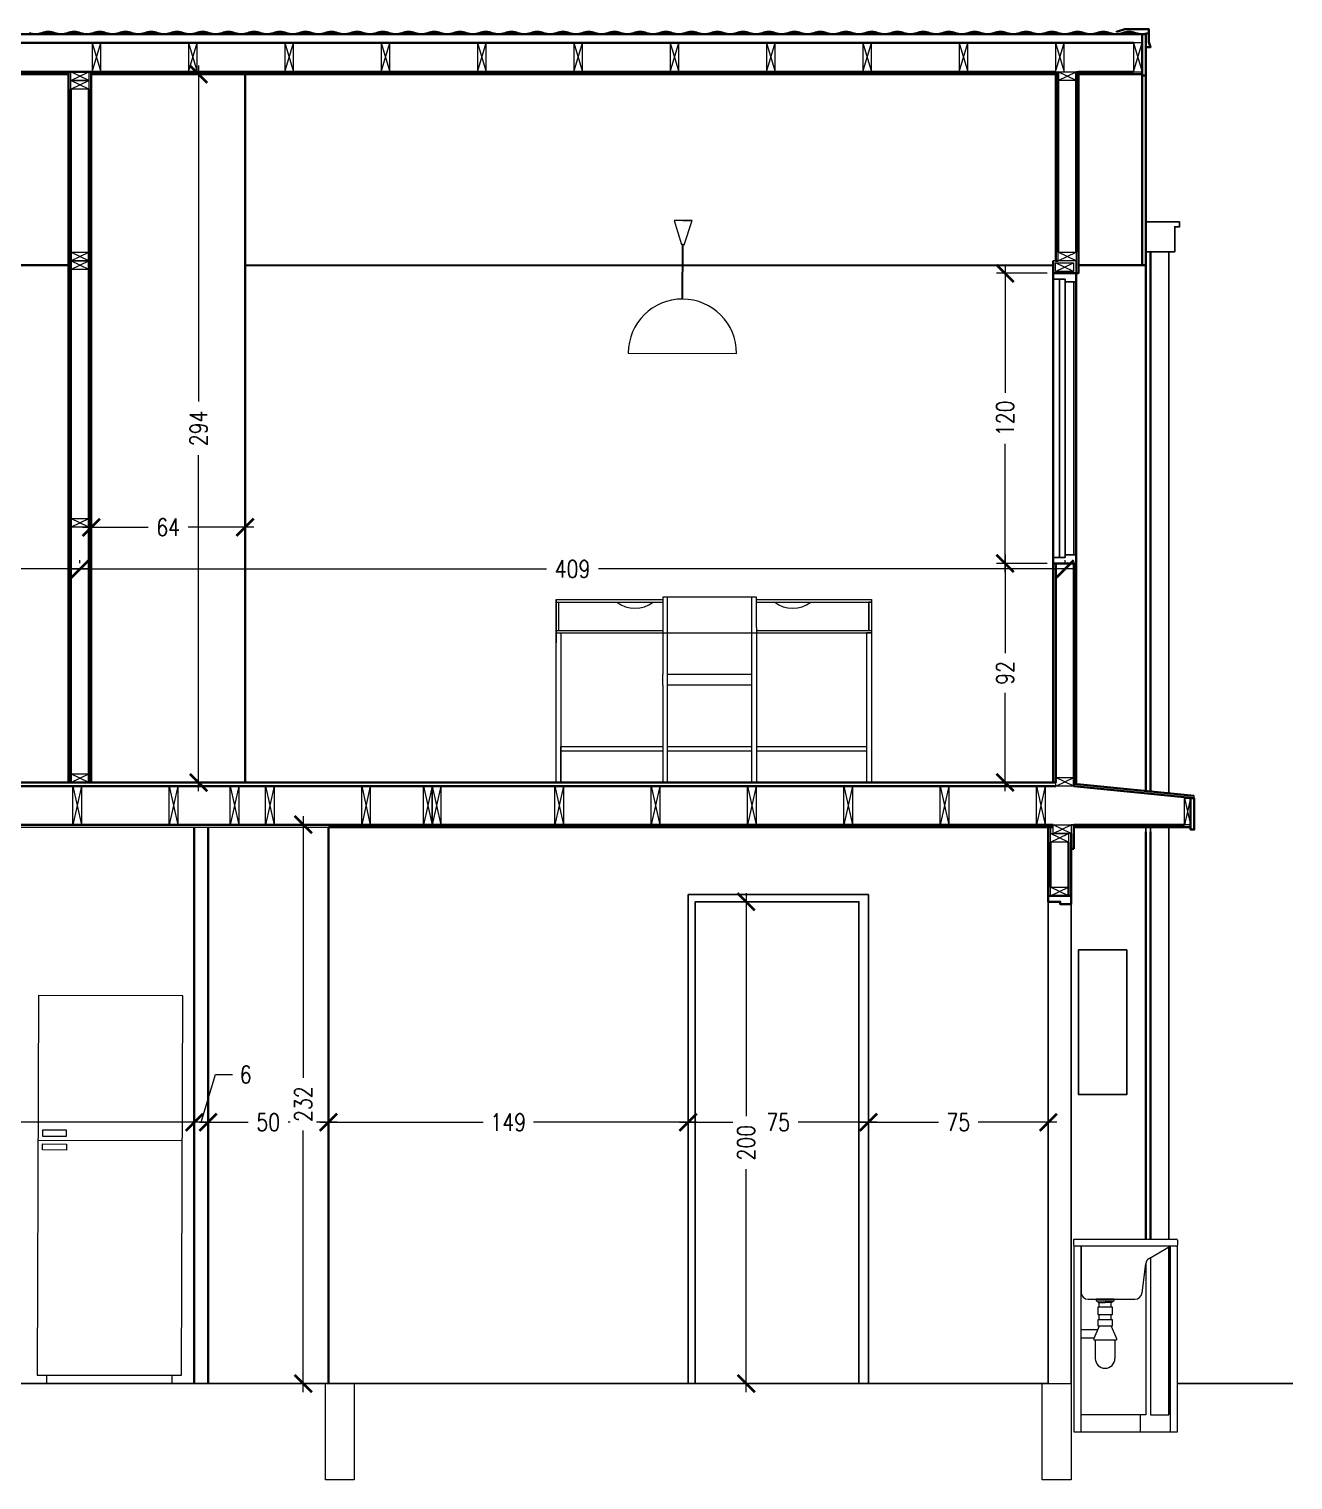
# Model space of a CAD drawing. Header units: centimetres. Extents: x 891 to 3096, y 669 to 2470.
# Drawn here: x 1373 to 1898, y 764 to 1367 of the extents above; entities that cross this region are included whole.
import ezdxf

# ---------------------------------------------------------------- set-up
doc = ezdxf.new("R2010")
doc.units = ezdxf.units.CM
doc.header["$MEASUREMENT"] = 0
doc.layers.get('DEFPOINTS').update_dxf_attribs({"color": 210})
for name, color, linetype, lineweight in [('A-ANNO-DIMS', 3, 'Continuous', 18), ('A-DETL-MBND', 3, 'Continuous', 18), ('A-DETL-MCUT', 4, 'Continuous', 25), ('A-ELEV-IDEN', 3, 'Continuous', 18), ('A-ELEV-MBE2', 4, 'Continuous', 25), ('A-FURN', 8, 'Continuous', 18), ('A-SECT-MCUT', 7, 'Continuous', 35), ('A-WALL-STUD', 3, 'Continuous', 18)]:
    doc.layers.add(name, color=color, linetype=linetype, lineweight=lineweight)
doc.styles.add('ARIAL', font='Arial.ttf')
doc.styles.add('E-ROMANS', font='romans.shx', dxfattribs={"width": 0.8})
doc.dimstyles.new('Copy of TICK_36', dxfattribs={"dimtxt": 3.6, "dimasz": 3.6, "dimexe": 1.8, "dimexo": 1.2, "dimgap": 1.8, "dimtad": 0, "dimdec": 0, "dimzin": 0, "dimdsep": 46, "dimtxsty": 'ARIAL', "dimblk": 'ARCHTICK', "dimblk1": 'ARCHTICK', "dimblk2": 'ARCHTICK', "dimcen": 1.8, "dimdle": 1.8, "dimclrd": 256, "dimclre": 256, "dimclrt": 256, "dimadec": 0, "dimazin": 0, "dimtfac": 1, "dimtdec": 0, "dimtmove": 1, "dimatfit": 3, "dimldrblk": 'OPEN90', "dimfxl": 1, "dimtfill": 1, "dimtolj": 1, "dimtzin": 0, "dimlwd": -1, "dimlwe": -1, "dimarcsym": 0})

# ---------------------------------------------------------------- blocks, each defined once
blk = doc.blocks.new('_ArchTick')
at = {"color": 0, "linetype": 'ByBlock', "const_width": 0.15}
blk.add_lwpolyline([(-0.5, -0.5), (0.5, 0.5)], dxfattribs=at)
blk = doc.blocks.new('*D112')
at = {"layer": 'A-ANNO-DIMS', "transparency": 16777216}
for p, q in [((1110.42, 1144.64), (1110.42, 1145.84)), ((1394.07, 1144.64), (1394.07, 1145.84)), ((1106.82, 1142.24), (1241.1, 1142.24)), ((1397.67, 1142.24), (1263.39, 1142.24))]:
    blk.add_line(p, q, dxfattribs=at)
at = {"layer": 'DEFPOINTS', "color": 0, "transparency": 16777216}
for p in [(1110.42, 1142.24), (1394.07, 1142.24), (1394.07, 1142.24)]:
    blk.add_point(p, dxfattribs=at)
at = {"layer": 'A-ANNO-DIMS', "transparency": 16777216, "xscale": 7.2, "yscale": 7.2, "zscale": 7.2, "rotation": 180}
blk.add_blockref('_ArchTick', (1110.42, 1142.24), dxfattribs=at)
at = {"layer": 'A-ANNO-DIMS', "transparency": 16777216, "xscale": 7.2, "yscale": 7.2, "zscale": 7.2}
blk.add_blockref('_ArchTick', (1394.07, 1142.24), dxfattribs=at)
at = {"layer": 'A-ANNO-DIMS', "transparency": 16777216, "insert": (1252.25, 1142.24), "char_height": 7.2, "attachment_point": 5, "style": 'E-ROMANS', "bg_fill": 3, "box_fill_scale": 1.25, "bg_fill_color": 256, "bg_fill_true_color": 13158600, "bg_fill_transparency": 0}
blk.add_mtext('\\A1;284', dxfattribs=at)
blk = doc.blocks.new('_Open90')
at = {"color": 0, "linetype": 'ByBlock', "lineweight": -2}
for p, q in [((0, 0), (-1, 0)), ((-0.5, 0.5), (0, 0)), ((0, 0), (-0.5, -0.5))]:
    blk.add_line(p, q, dxfattribs=at)
blk = doc.blocks.new('*D113')
at = {"layer": 'A-ANNO-DIMS', "transparency": 16777216}
for p, q in [((1395.22, 1159.56), (1422.52, 1159.56)), ((1398.82, 1158.96), (1398.82, 1155.96)), ((1466.34, 1159.56), (1439.05, 1159.56)), ((1462.74, 1161.96), (1462.74, 1163.16))]:
    blk.add_line(p, q, dxfattribs=at)
at = {"layer": 'DEFPOINTS', "color": 0, "transparency": 16777216}
for p in [(1398.82, 1161.36), (1462.74, 1159.56), (1462.74, 1159.56)]:
    blk.add_point(p, dxfattribs=at)
at = {"layer": 'A-ANNO-DIMS', "transparency": 16777216, "xscale": 7.2, "yscale": 7.2, "zscale": 7.2, "rotation": 180}
blk.add_blockref('_ArchTick', (1398.82, 1159.56), dxfattribs=at)
at = {"layer": 'A-ANNO-DIMS', "transparency": 16777216, "xscale": 7.2, "yscale": 7.2, "zscale": 7.2}
blk.add_blockref('_ArchTick', (1462.74, 1159.56), dxfattribs=at)
at = {"layer": 'A-ANNO-DIMS', "transparency": 16777216, "insert": (1430.78, 1159.56), "char_height": 7.2, "attachment_point": 5, "style": 'E-ROMANS', "bg_fill": 3, "box_fill_scale": 1.25, "bg_fill_color": 256, "bg_fill_true_color": 13158600, "bg_fill_transparency": 0}
blk.add_mtext('\\A1;64', dxfattribs=at)
blk = doc.blocks.new('*D114')
at = {"layer": 'A-ANNO-DIMS', "transparency": 16777216}
for p, q in [((1443.39, 1351.36), (1443.39, 1211.79)), ((1460.34, 1347.76), (1439.79, 1347.76)), ((1443.39, 1049.93), (1443.39, 1189.5)), ((1460.34, 1053.53), (1439.79, 1053.53))]:
    blk.add_line(p, q, dxfattribs=at)
at = {"layer": 'DEFPOINTS', "color": 0, "transparency": 16777216}
for p in [(1443.39, 1347.76), (1462.74, 1347.76), (1462.74, 1053.53)]:
    blk.add_point(p, dxfattribs=at)
at = {"layer": 'A-ANNO-DIMS', "transparency": 16777216, "xscale": 7.2, "yscale": 7.2, "zscale": 7.2}
for p, rotation in [((1443.39, 1347.76), 90), ((1443.39, 1053.53), 270)]:
    blk.add_blockref('_ArchTick', p, dxfattribs=dict(at, rotation=rotation))
at = {"layer": 'A-ANNO-DIMS', "transparency": 16777216, "insert": (1443.39, 1200.64), "char_height": 7.2, "attachment_point": 5, "rotation": 90, "style": 'E-ROMANS', "bg_fill": 3, "box_fill_scale": 1.25, "bg_fill_color": 256, "bg_fill_true_color": 13158600, "bg_fill_transparency": 0}
blk.add_mtext('\\A1;294', dxfattribs=at)
blk = doc.blocks.new('*D115')
at = {"layer": 'A-ANNO-DIMS', "transparency": 16777216}
for p, q in [((1778.55, 1148.18), (1778.55, 1107.32)), ((1796.1, 1144.58), (1774.95, 1144.58)), ((1778.55, 1049.93), (1778.55, 1090.79)), ((1796.11, 1053.53), (1774.95, 1053.53))]:
    blk.add_line(p, q, dxfattribs=at)
at = {"layer": 'DEFPOINTS', "color": 0, "transparency": 16777216}
for p in [(1778.55, 1144.58), (1798.5, 1144.58), (1798.51, 1053.53)]:
    blk.add_point(p, dxfattribs=at)
at = {"layer": 'A-ANNO-DIMS', "transparency": 16777216, "xscale": 7.2, "yscale": 7.2, "zscale": 7.2}
for p, rotation in [((1778.55, 1144.58), 90), ((1778.55, 1053.53), 270)]:
    blk.add_blockref('_ArchTick', p, dxfattribs=dict(at, rotation=rotation))
at = {"layer": 'A-ANNO-DIMS', "transparency": 16777216, "insert": (1778.55, 1099.05), "char_height": 7.2, "attachment_point": 5, "rotation": 90, "style": 'E-ROMANS', "bg_fill": 3, "box_fill_scale": 1.25, "bg_fill_color": 256, "bg_fill_true_color": 13158600, "bg_fill_transparency": 0}
blk.add_mtext('\\A1;92', dxfattribs=at)
blk = doc.blocks.new('*D116')
at = {"layer": 'A-ANNO-DIMS', "transparency": 16777216}
for p, q in [((1778.55, 1268.68), (1778.55, 1215.42)), ((1796.1, 1265.08), (1774.95, 1265.08)), ((1778.55, 1140.98), (1778.55, 1194.23)), ((1796.1, 1144.58), (1774.95, 1144.58))]:
    blk.add_line(p, q, dxfattribs=at)
at = {"layer": 'DEFPOINTS', "color": 0, "transparency": 16777216}
for p in [(1778.55, 1265.08), (1798.5, 1265.08), (1798.5, 1144.58)]:
    blk.add_point(p, dxfattribs=at)
at = {"layer": 'A-ANNO-DIMS', "transparency": 16777216, "xscale": 7.2, "yscale": 7.2, "zscale": 7.2}
for p, rotation in [((1778.55, 1265.08), 90), ((1778.55, 1144.58), 270)]:
    blk.add_blockref('_ArchTick', p, dxfattribs=dict(at, rotation=rotation))
at = {"layer": 'A-ANNO-DIMS', "transparency": 16777216, "insert": (1778.55, 1204.83), "char_height": 7.2, "attachment_point": 5, "rotation": 90, "style": 'E-ROMANS', "bg_fill": 3, "box_fill_scale": 1.25, "bg_fill_color": 256, "bg_fill_true_color": 13158600, "bg_fill_transparency": 0}
blk.add_mtext('\\A1;120', dxfattribs=at)
blk = doc.blocks.new('*D117')
at = {"layer": 'A-ANNO-DIMS', "transparency": 16777216}
for p, q in [((1394.07, 1144.64), (1394.07, 1145.84)), ((1803.5, 1144.64), (1803.5, 1145.84)), ((1390.47, 1142.24), (1587.92, 1142.24)), ((1807.1, 1142.24), (1609.66, 1142.24))]:
    blk.add_line(p, q, dxfattribs=at)
at = {"layer": 'DEFPOINTS', "color": 0, "transparency": 16777216}
for p in [(1394.07, 1142.24), (1803.5, 1142.24), (1803.5, 1142.24)]:
    blk.add_point(p, dxfattribs=at)
at = {"layer": 'A-ANNO-DIMS', "transparency": 16777216, "xscale": 7.2, "yscale": 7.2, "zscale": 7.2, "rotation": 180}
blk.add_blockref('_ArchTick', (1394.07, 1142.24), dxfattribs=at)
at = {"layer": 'A-ANNO-DIMS', "transparency": 16777216, "xscale": 7.2, "yscale": 7.2, "zscale": 7.2}
blk.add_blockref('_ArchTick', (1803.5, 1142.24), dxfattribs=at)
at = {"layer": 'A-ANNO-DIMS', "transparency": 16777216, "insert": (1598.79, 1142.24), "char_height": 7.2, "attachment_point": 5, "style": 'E-ROMANS', "bg_fill": 3, "box_fill_scale": 1.25, "bg_fill_color": 256, "bg_fill_true_color": 13158600, "bg_fill_transparency": 0}
blk.add_mtext('\\A1;409', dxfattribs=at)
blk = doc.blocks.new('*D120')
at = {"layer": 'A-ANNO-DIMS', "transparency": 16777216}
for p, q in [((1443.73, 912.4), (1464.08, 912.4)), ((1447.33, 914.8), (1447.33, 916)), ((1500.97, 912.4), (1480.61, 912.4)), ((1497.37, 914.8), (1497.37, 916))]:
    blk.add_line(p, q, dxfattribs=at)
at = {"layer": 'DEFPOINTS', "color": 0, "transparency": 16777216}
for p in [(1447.33, 912.4), (1497.37, 912.4), (1497.37, 912.4)]:
    blk.add_point(p, dxfattribs=at)
at = {"layer": 'A-ANNO-DIMS', "transparency": 16777216, "xscale": 7.2, "yscale": 7.2, "zscale": 7.2, "rotation": 180}
blk.add_blockref('_ArchTick', (1447.33, 912.4), dxfattribs=at)
at = {"layer": 'A-ANNO-DIMS', "transparency": 16777216, "xscale": 7.2, "yscale": 7.2, "zscale": 7.2}
blk.add_blockref('_ArchTick', (1497.37, 912.4), dxfattribs=at)
at = {"layer": 'A-ANNO-DIMS', "transparency": 16777216, "insert": (1472.35, 912.4), "char_height": 7.2, "attachment_point": 5, "style": 'E-ROMANS', "bg_fill": 3, "box_fill_scale": 1.25, "bg_fill_color": 256, "bg_fill_true_color": 13158600, "bg_fill_transparency": 0}
blk.add_mtext('\\A1;50', dxfattribs=at)
blk = doc.blocks.new('*D121')
at = {"layer": 'A-ANNO-DIMS', "transparency": 16777216}
for p, q in [((1444.48, 912.4), (1450.42, 932.2)), ((1450.42, 932.2), (1457.62, 932.2)), ((1441.62, 912.4), (1434.42, 912.4)), ((1441.62, 914.8), (1441.62, 916)), ((1447.33, 912.4), (1441.62, 912.4)), ((1447.33, 912.4), (1441.62, 912.4)), ((1447.33, 914.8), (1447.33, 916)), ((1447.33, 912.4), (1454.53, 912.4))]:
    blk.add_line(p, q, dxfattribs=at)
at = {"layer": 'DEFPOINTS', "color": 0, "transparency": 16777216}
for p in [(1441.62, 912.4), (1441.62, 912.4), (1447.33, 912.4)]:
    blk.add_point(p, dxfattribs=at)
at = {"layer": 'A-ANNO-DIMS', "transparency": 16777216, "xscale": 7.2, "yscale": 7.2, "zscale": 7.2}
blk.add_blockref('_ArchTick', (1441.62, 912.4), dxfattribs=at)
at = {"layer": 'A-ANNO-DIMS', "transparency": 16777216, "xscale": 7.2, "yscale": 7.2, "zscale": 7.2, "rotation": 180}
blk.add_blockref('_ArchTick', (1447.33, 912.4), dxfattribs=at)
at = {"layer": 'A-ANNO-DIMS', "transparency": 16777216, "insert": (1463, 932.2), "char_height": 7.2, "attachment_point": 5, "style": 'E-ROMANS', "bg_fill": 3, "box_fill_scale": 1.25, "bg_fill_color": 256, "bg_fill_true_color": 13158600, "bg_fill_transparency": 0}
blk.add_mtext('\\A1;6', dxfattribs=at)
blk = doc.blocks.new('*D122')
at = {"layer": 'A-ANNO-DIMS', "transparency": 16777216}
for p, q in [((1486.91, 1039.62), (1486.91, 930.93)), ((1494.97, 1036.02), (1483.31, 1036.02)), ((1486.91, 800.24), (1486.91, 908.92)), ((1494.97, 803.84), (1483.31, 803.84))]:
    blk.add_line(p, q, dxfattribs=at)
at = {"layer": 'DEFPOINTS', "color": 0, "transparency": 16777216}
for p in [(1486.91, 1036.02), (1497.37, 1036.02), (1497.37, 803.84)]:
    blk.add_point(p, dxfattribs=at)
at = {"layer": 'A-ANNO-DIMS', "transparency": 16777216, "xscale": 7.2, "yscale": 7.2, "zscale": 7.2}
for p, rotation in [((1486.91, 1036.02), 90), ((1486.91, 803.84), 270)]:
    blk.add_blockref('_ArchTick', p, dxfattribs=dict(at, rotation=rotation))
at = {"layer": 'A-ANNO-DIMS', "transparency": 16777216, "insert": (1486.91, 919.93), "char_height": 7.2, "attachment_point": 5, "rotation": 90, "style": 'E-ROMANS', "bg_fill": 3, "box_fill_scale": 1.25, "bg_fill_color": 256, "bg_fill_true_color": 13158600, "bg_fill_transparency": 0}
blk.add_mtext('\\A1;232', dxfattribs=at)
blk = doc.blocks.new('*D123')
at = {"layer": 'A-ANNO-DIMS', "transparency": 16777216}
for p, q in [((1112.68, 912.4), (1267.94, 912.4)), ((1116.28, 914.8), (1116.28, 916)), ((1445.22, 912.4), (1289.95, 912.4)), ((1441.62, 914.8), (1441.62, 916))]:
    blk.add_line(p, q, dxfattribs=at)
at = {"layer": 'DEFPOINTS', "color": 0, "transparency": 16777216}
for p in [(1116.28, 912.4), (1441.62, 912.4), (1441.62, 912.4)]:
    blk.add_point(p, dxfattribs=at)
at = {"layer": 'A-ANNO-DIMS', "transparency": 16777216, "xscale": 7.2, "yscale": 7.2, "zscale": 7.2, "rotation": 180}
blk.add_blockref('_ArchTick', (1116.28, 912.4), dxfattribs=at)
at = {"layer": 'A-ANNO-DIMS', "transparency": 16777216, "xscale": 7.2, "yscale": 7.2, "zscale": 7.2}
blk.add_blockref('_ArchTick', (1441.62, 912.4), dxfattribs=at)
at = {"layer": 'A-ANNO-DIMS', "transparency": 16777216, "insert": (1278.95, 912.4), "char_height": 7.2, "attachment_point": 5, "style": 'E-ROMANS', "bg_fill": 3, "box_fill_scale": 1.25, "bg_fill_color": 256, "bg_fill_true_color": 13158600, "bg_fill_transparency": 0}
blk.add_mtext('\\A1;325', dxfattribs=at)
blk = doc.blocks.new('*D124')
at = {"layer": 'A-ANNO-DIMS', "transparency": 16777216}
for p, q in [((1493.77, 912.4), (1561.62, 912.4)), ((1497.37, 914.8), (1497.37, 916)), ((1650.39, 912.4), (1582.53, 912.4)), ((1646.79, 914.8), (1646.79, 916))]:
    blk.add_line(p, q, dxfattribs=at)
at = {"layer": 'DEFPOINTS', "color": 0, "transparency": 16777216}
for p in [(1497.37, 912.4), (1646.79, 912.4), (1646.79, 912.4)]:
    blk.add_point(p, dxfattribs=at)
at = {"layer": 'A-ANNO-DIMS', "transparency": 16777216, "xscale": 7.2, "yscale": 7.2, "zscale": 7.2, "rotation": 180}
blk.add_blockref('_ArchTick', (1497.37, 912.4), dxfattribs=at)
at = {"layer": 'A-ANNO-DIMS', "transparency": 16777216, "xscale": 7.2, "yscale": 7.2, "zscale": 7.2}
blk.add_blockref('_ArchTick', (1646.79, 912.4), dxfattribs=at)
at = {"layer": 'A-ANNO-DIMS', "transparency": 16777216, "insert": (1572.08, 912.4), "char_height": 7.2, "attachment_point": 5, "style": 'E-ROMANS', "bg_fill": 3, "box_fill_scale": 1.25, "bg_fill_color": 256, "bg_fill_true_color": 13158600, "bg_fill_transparency": 0}
blk.add_mtext('\\A1;149', dxfattribs=at)
blk = doc.blocks.new('*D125')
at = {"layer": 'A-ANNO-DIMS', "transparency": 16777216}
for p, q in [((1643.19, 912.4), (1676, 912.4)), ((1646.79, 914.8), (1646.79, 916)), ((1725.33, 912.4), (1692.52, 912.4)), ((1721.73, 914.8), (1721.73, 916))]:
    blk.add_line(p, q, dxfattribs=at)
at = {"layer": 'DEFPOINTS', "color": 0, "transparency": 16777216}
for p in [(1646.79, 912.4), (1721.73, 912.4), (1721.73, 912.4)]:
    blk.add_point(p, dxfattribs=at)
at = {"layer": 'A-ANNO-DIMS', "transparency": 16777216, "xscale": 7.2, "yscale": 7.2, "zscale": 7.2, "rotation": 180}
blk.add_blockref('_ArchTick', (1646.79, 912.4), dxfattribs=at)
at = {"layer": 'A-ANNO-DIMS', "transparency": 16777216, "xscale": 7.2, "yscale": 7.2, "zscale": 7.2}
blk.add_blockref('_ArchTick', (1721.73, 912.4), dxfattribs=at)
at = {"layer": 'A-ANNO-DIMS', "transparency": 16777216, "insert": (1684.26, 912.4), "char_height": 7.2, "attachment_point": 5, "style": 'E-ROMANS', "bg_fill": 3, "box_fill_scale": 1.25, "bg_fill_color": 256, "bg_fill_true_color": 13158600, "bg_fill_transparency": 0}
blk.add_mtext('\\A1;75', dxfattribs=at)
blk = doc.blocks.new('*D126')
at = {"layer": 'A-ANNO-DIMS', "transparency": 16777216}
for p, q in [((1718.13, 912.4), (1750.85, 912.4)), ((1721.73, 914.8), (1721.73, 916)), ((1800.1, 912.4), (1767.38, 912.4)), ((1796.5, 914.8), (1796.5, 916))]:
    blk.add_line(p, q, dxfattribs=at)
at = {"layer": 'DEFPOINTS', "color": 0, "transparency": 16777216}
for p in [(1721.73, 912.4), (1796.5, 912.4), (1796.5, 912.4)]:
    blk.add_point(p, dxfattribs=at)
at = {"layer": 'A-ANNO-DIMS', "transparency": 16777216, "xscale": 7.2, "yscale": 7.2, "zscale": 7.2, "rotation": 180}
blk.add_blockref('_ArchTick', (1721.73, 912.4), dxfattribs=at)
at = {"layer": 'A-ANNO-DIMS', "transparency": 16777216, "xscale": 7.2, "yscale": 7.2, "zscale": 7.2}
blk.add_blockref('_ArchTick', (1796.5, 912.4), dxfattribs=at)
at = {"layer": 'A-ANNO-DIMS', "transparency": 16777216, "insert": (1759.12, 912.4), "char_height": 7.2, "attachment_point": 5, "style": 'E-ROMANS', "bg_fill": 3, "box_fill_scale": 1.25, "bg_fill_color": 256, "bg_fill_true_color": 13158600, "bg_fill_transparency": 0}
blk.add_mtext('\\A1;75', dxfattribs=at)
blk = doc.blocks.new('*D127')
at = {"layer": 'A-ANNO-DIMS', "transparency": 16777216}
for p, q in [((1670.94, 1007.59), (1670.94, 914.92)), ((1673.34, 1003.99), (1674.54, 1003.99)), ((1670.94, 800.24), (1670.94, 892.91)), ((1652.19, 803.84), (1674.54, 803.84))]:
    blk.add_line(p, q, dxfattribs=at)
at = {"layer": 'DEFPOINTS', "color": 0, "transparency": 16777216}
for p in [(1670.94, 1003.99), (1670.94, 1003.99), (1649.79, 803.84)]:
    blk.add_point(p, dxfattribs=at)
at = {"layer": 'A-ANNO-DIMS', "transparency": 16777216, "xscale": 7.2, "yscale": 7.2, "zscale": 7.2}
for p, rotation in [((1670.94, 1003.99), 90), ((1670.94, 803.84), 270)]:
    blk.add_blockref('_ArchTick', p, dxfattribs=dict(at, rotation=rotation))
at = {"layer": 'A-ANNO-DIMS', "transparency": 16777216, "insert": (1670.94, 903.91), "char_height": 7.2, "attachment_point": 5, "rotation": 90, "style": 'E-ROMANS', "bg_fill": 3, "box_fill_scale": 1.25, "bg_fill_color": 256, "bg_fill_true_color": 13158600, "bg_fill_transparency": 0}
blk.add_mtext('\\A1;200', dxfattribs=at)

msp = doc.modelspace()

# ---------------------------------------------------------------- linework, layer by layer
for p, q in [((1644.62, 1276.98), (1645.13, 1276.97)), ((1592, 1053.53), (1594, 1053.53)), ((1636.29, 1053.52), (1638.29, 1053.52)), ((1675.29, 1053.52), (1673.28, 1053.52)), ((1721, 1053.53), (1723, 1053.53))]:
    msp.add_line(p, q)
at = {"color": 0}
for p, q in [((1463.14, 1268.52), (1463.14, 1268.52)), ((1808.11, 1270.2), (1808.11, 1265.19)), ((1806.01, 1036.02), (1807.11, 1036.02)), ((1118.99, 803.84), (1796.5, 803.84)), ((1850.14, 803.84), (1898.19, 803.84))]:
    msp.add_line(p, q, dxfattribs=at)
at = {"layer": 'A-DETL-MBND', "color": 0}
for p, q in [((1857.15, 1047.02), (1857.15, 1048.03)), ((1116.28, 1035.02), (1497.37, 1035.02)), ((1497.37, 1036.02), (1498.37, 1036.02)), ((1797.5, 1035.02), (1798.5, 1035.02)), ((1798.5, 1035.02), (1798.5, 1036.02))]:
    msp.add_line(p, q, dxfattribs=at)
for points in [[(1809.11, 1348.76), (1808.11, 1348.76)], [(1799.6, 1270.2), (1798.6, 1270.2)], [(1807.11, 1148.09), (1807.11, 1149.7)]]:
    msp.add_lwpolyline(points, dxfattribs=at)
at = {"layer": 'A-DETL-MCUT'}
for p, q in [((1798.5, 1262.58), (1803.5, 1262.58)), ((1803.5, 1262.58), (1803.5, 1261.58)), ((1803.5, 1261.58), (1808.11, 1261.58)), ((1798.5, 1147.08), (1803.5, 1147.08)), ((1803.5, 1148.08), (1808.11, 1148.09)), ((1803.5, 1147.08), (1803.5, 1148.08)), ((1797.4, 1032.41), (1797.4, 1035.02)), ((1796.5, 803.84), (1796.5, 1006.49)), ((1806.01, 803.84), (1806.01, 1006.49))]:
    msp.add_line(p, q, dxfattribs=at)
at = {"layer": 'A-ELEV-IDEN', "color": 3}
for points in [[(1496.12, 803.84), (1508.13, 803.84), (1508.13, 763.81), (1496.12, 763.81)], [(1794, 803.84), (1806.01, 803.84), (1806.01, 763.81), (1794, 763.81)]]:
    msp.add_lwpolyline(points, close=True, dxfattribs=at)
at = {"layer": 'A-ELEV-MBE2'}
for p, q in [((1801.23, 1262.58), (1801.23, 1147.08)), ((1803.5, 1148.08), (1803.5, 1261.58)), ((1646.79, 1006.99), (1646.79, 803.84)), ((1646.79, 1006.99), (1721.73, 1006.99)), ((1721.73, 1006.99), (1721.73, 803.84))]:
    msp.add_line(p, q, dxfattribs=at)
at = {"layer": 'A-ELEV-MBE2', "color": 0}
msp.add_line((1837.03, 1035.02), (1837.03, 1033.07), dxfattribs=at)
at = {"layer": 'A-ELEV-MBE2'}
for points in [[(1837.03, 1286.39), (1851.04, 1286.39), (1851.04, 1284.39), (1849.04, 1284.39), (1849.04, 1274), (1837.03, 1274)], [(1846.54, 1049.09), (1846.54, 1274)], [(1807.11, 1148.09), (1807.11, 1261.58)], [(1846.54, 863.88), (1846.54, 1033.07)], [(1649.79, 803.84), (1649.79, 1003.99), (1717.81, 1003.99), (1717.81, 803.84)], [(1829.12, 983.98), (1809.11, 983.98), (1809.11, 923.93), (1829.12, 923.93), (1829.12, 983.98)], [(1846.54, 790.83), (1846.54, 860.53)]]:
    msp.add_lwpolyline(points, dxfattribs=at)
at = {"layer": 'A-ELEV-MBE2', "color": 0}
for points in [[(1839.03, 1035.02), (1839.03, 1033.07)], [(1846.54, 1033.07), (1846.54, 1035.02)]]:
    msp.add_lwpolyline(points, dxfattribs=at)
at = {"layer": 'A-FURN'}
for p, q in [((1648.54, 1286.96), (1640.99, 1286.98)), ((1640.99, 1286.98), (1644.1, 1276.98)), ((1644.65, 1286.97), (1648.54, 1286.96)), ((1645.13, 1276.97), (1648.54, 1286.96)), ((1644.62, 1276.98), (1644.1, 1276.98)), ((1644.38, 1254.37), (1644.47, 1276.98)), ((1645.13, 1276.97), (1644.62, 1276.98)), ((1644.68, 1254.37), (1644.77, 1276.98)), ((1621.95, 1231.96), (1666.95, 1231.79)), ((1592, 1129.53), (1636.29, 1129.53)), ((1592, 1053.53), (1592, 1129.53)), ((1592, 1129.53), (1592, 1111.53)), ((1592, 1129.53), (1592, 1128.53)), ((1592, 1128.53), (1636.29, 1128.53)), ((1593, 1128.53), (1593, 1116.76)), ((1593, 1128.53), (1636.29, 1128.53)), ((1617.25, 1128.53), (1632.25, 1128.53)), ((1675.29, 1130.52), (1636.29, 1130.52)), ((1636.29, 1130.52), (1636.29, 1117.9)), ((1638.29, 1094.01), (1638.29, 1130.52)), ((1673.28, 1094.01), (1673.28, 1130.52)), ((1675.29, 1117.9), (1675.29, 1130.52)), ((1675.29, 1129.53), (1723, 1129.53)), ((1675.29, 1128.53), (1723, 1128.53)), ((1723, 1128.53), (1722, 1128.53)), ((1722, 1128.53), (1722, 1116.76)), ((1722, 1116.76), (1722, 1128.53)), ((1723, 1129.53), (1723, 1129.53)), ((1723, 1129.53), (1723, 1053.53)), ((1592, 1115.76), (1592, 1116.76)), ((1592, 1116.76), (1636.29, 1116.76)), ((1592, 1115.76), (1723, 1115.76)), ((1592, 1115.76), (1594, 1115.76)), ((1594, 1115.76), (1594, 1053.53)), ((1636.29, 1117.9), (1636.29, 1098.52)), ((1638.29, 1098.52), (1638.29, 1117.9)), ((1673.28, 1098.52), (1673.28, 1117.9)), ((1675.29, 1117.9), (1675.29, 1098.52)), ((1675.29, 1116.76), (1723, 1116.76)), ((1723, 1115.76), (1721, 1115.76)), ((1721, 1115.76), (1721, 1053.53)), ((1636.29, 1094.01), (1636.29, 1098.52)), ((1638.29, 1098.52), (1673.28, 1098.52)), ((1675.29, 1098.52), (1675.29, 1094.01)), ((1636.29, 1094.01), (1636.29, 1053.52)), ((1673.28, 1094.01), (1638.29, 1094.01)), ((1638.29, 1053.52), (1638.29, 1094.01)), ((1673.28, 1053.52), (1673.28, 1094.01)), ((1675.29, 1094.01), (1675.29, 1053.52)), ((1594, 1053.53), (1594, 1068.53)), ((1594, 1068.53), (1636.29, 1068.53)), ((1638.29, 1068.53), (1673.28, 1068.53)), ((1675.29, 1068.53), (1721, 1068.53)), ((1721, 1068.53), (1721, 1066.53)), ((1636.29, 1066.53), (1594, 1066.53)), ((1673.28, 1066.53), (1638.29, 1066.53)), ((1721, 1066.53), (1675.29, 1066.53)), ((1376.85, 965.08), (1376.28, 807.35)), ((1436.9, 964.87), (1376.85, 965.08)), ((1436.34, 807.35), (1436.9, 964.87)), ((1807.11, 863.88), (1849.64, 863.88)), ((1807.11, 861.38), (1807.11, 863.88)), ((1850.14, 863.38), (1850.14, 861.38)), ((1807.11, 861.38), (1807.11, 783.82)), ((1849.64, 860.88), (1807.61, 860.88)), ((1810.11, 860.88), (1810.11, 841.87)), ((1810.11, 783.82), (1810.11, 860.88)), ((1838.45, 855.87), (1847.14, 860.88)), ((1847.14, 860.88), (1847.14, 783.82)), ((1850.14, 783.82), (1850.14, 861.38)), ((1835.46, 841.49), (1836.97, 853.65)), ((1837.03, 853.97), (1837.03, 790.83)), ((1813.11, 838.86), (1832.48, 838.86)), ((1817.62, 835.64), (1817.62, 837.6)), ((1817.62, 830.28), (1817.62, 832.59)), ((1822.62, 835.64), (1822.62, 837.6)), ((1822.62, 830.28), (1822.62, 832.59)), ((1816.95, 826.15), (1810.11, 826.15)), ((1817.62, 827.67), (1817.62, 827.86)), ((1822.62, 827.67), (1817.62, 827.67)), ((1822.62, 827.67), (1822.62, 827.86)), ((1815.44, 822.66), (1810.11, 822.66)), ((1816.02, 822.04), (1816.02, 814.32)), ((1824.22, 822.04), (1824.22, 814.32)), ((1376.29, 807.35), (1436.34, 807.35)), ((1380.28, 807.35), (1380.28, 803.84)), ((1432.34, 807.35), (1432.34, 803.84)), ((1834.63, 790.83), (1834.63, 783.82)), ((1839.03, 790.83), (1846.54, 790.83)), ((1807.11, 783.82), (1850.14, 783.82))]:
    msp.add_line(p, q, dxfattribs=at)
at = {"layer": 'A-FURN', "color": 0}
for p, q in [((1433.62, 803.84), (1379.57, 803.84)), ((1553.36, 803.84), (1530.84, 803.84)), ((1639.68, 803.84), (1584.64, 803.84)), ((1678.43, 803.84), (1685.99, 803.84))]:
    msp.add_line(p, q, dxfattribs=at)
at = {"layer": 'A-FURN'}
for points in [[(1376.64, 905.03), (1436.69, 904.82)], [(1378.58, 906.66), (1388.59, 906.63), (1388.59, 909.13), (1378.59, 909.16), (1378.58, 906.66)], [(1378.57, 903.39), (1388.57, 903.36), (1388.57, 900.85), (1378.56, 900.89), (1378.57, 903.39)], [(1839.03, 856.21), (1839.03, 790.83)], [(1816.92, 838.29), (1817.21, 837.6), (1820.12, 837.6)], [(1823.32, 838.29), (1823.02, 837.6), (1820.12, 837.6)], [(1817.62, 827.67), (1815.37, 822.52), (1815.37, 822.04), (1815.37, 822.04)], [(1822.62, 827.67), (1824.86, 822.52), (1824.86, 822.04), (1824.86, 822.04)], [(1815.37, 822.04), (1824.86, 822.04)], [(1837.03, 790.83), (1810.11, 790.83)]]:
    msp.add_lwpolyline(points, dxfattribs=at)
for points in [[(1823.86, 838.86), (1816.37, 838.86), (1816.37, 838.29), (1823.86, 838.29)], [(1823.18, 835.64), (1817.06, 835.64), (1817.06, 832.59), (1823.18, 832.59)], [(1823.18, 830.28), (1817.06, 830.28), (1817.06, 827.86), (1823.18, 827.86)]]:
    msp.add_lwpolyline(points, close=True, dxfattribs=at)
for centre, radius, start, end in [((1644.45, 1231.87), 22.5, 359.78822, 179.78822), ((1624.75, 1138.1), 12.16, 231.91392, 308.08608), ((1690.32, 1138.1), 12.16, 231.91392, 308.08608), ((1849.64, 863.38), 0.5, 0, 90), ((1807.61, 861.38), 0.5, 180, 270), ((1849.64, 861.38), 0.5, 270, 0), ((1839.95, 853.27), 3, 119.95883, 172.88766), ((1813.11, 841.87), 3, 180, 270), ((1832.48, 841.87), 3, 270, 352.88766), ((1820.12, 814.32), 4.1, 180, 0)]:
    msp.add_arc(centre, radius, start, end, dxfattribs=at)
at = {"layer": 'A-SECT-MCUT'}
for p, q in [((1113.17, 1348.76), (1454.64, 1348.76)), ((1114.17, 1347.76), (1389.32, 1347.76)), ((1398.82, 1347.76), (1453.63, 1347.76)), ((1453.63, 1347.76), (1463.14, 1347.76)), ((1454.64, 1348.76), (1462.14, 1348.76)), ((1799.6, 1348.76), (1462.14, 1348.76)), ((1462.74, 1347.76), (1462.74, 1053.53)), ((1799.6, 1347.76), (1463.14, 1347.76)), ((1809.11, 1348.76), (1831.93, 1348.76)), ((1809.11, 1347.76), (1835.53, 1347.76)), ((1115.17, 1268.52), (1389.32, 1268.52)), ((1463.14, 1268.52), (1798.5, 1268.38)), ((1798.5, 1265.08), (1798.6, 1270.2)), ((1837.03, 1268.52), (1809.11, 1268.52)), ((1837.03, 1268.52), (1837.03, 1050.04)), ((1798.51, 1053.53), (1798.5, 1265.08)), ((1808.11, 1265.08), (1798.5, 1265.08)), ((1808.11, 1052.93), (1808.11, 1265.08)), ((1808.11, 1144.59), (1798.5, 1144.58)), ((1799.6, 1053.53), (1799.6, 1144.58)), ((1114.17, 1053.53), (1799.6, 1053.53)), ((1114.17, 1052.03), (1799.6, 1052.03)), ((1857.15, 1048.03), (1807.11, 1053.03)), ((1857.15, 1047.02), (1807.11, 1052.03)), ((1114.17, 1036.02), (1798.5, 1036.02)), ((1441.62, 803.84), (1441.62, 1035.02)), ((1447.33, 803.84), (1447.33, 1035.02)), ((1497.37, 803.84), (1497.37, 1035.02)), ((1796.5, 1006.49), (1796.5, 1035.02)), ((1806.01, 1006.49), (1806.01, 1032.41)), ((1807.11, 1026.01), (1807.11, 1036.02)), ((1807.11, 1036.02), (1853.14, 1036.02)), ((1807.11, 1035.02), (1855.64, 1035.02)), ((1837.03, 1033.07), (1837.03, 863.88)), ((1797.4, 1028.81), (1797.4, 1010.1)), ((1804.91, 1028.81), (1804.91, 1006.49)), ((1806.01, 1026.01), (1807.11, 1026.01))]:
    msp.add_line(p, q, dxfattribs=at)
for points in [[(1078.24, 1364.37), (1837.03, 1364.37)], [(1824.8, 1365.32), (1824.8, 1365.32), (1828.27, 1366.55), (1838.28, 1366.55), (1838.28, 1361.05), (1839.03, 1359.05), (1837.28, 1359.05)], [(1835.53, 1364.37), (1835.53, 1348.76), (1835.53, 1347.26), (1837.03, 1347.26), (1837.03, 1364.37), (1835.53, 1364.37)], [(1078.24, 1360.77), (1831.93, 1360.77)], [(1389.32, 1053.53), (1389.32, 1348.76)], [(1398.82, 1053.53), (1398.82, 1348.76)], [(1800.6, 1270.2), (1799.6, 1270.2), (1799.6, 1348.76)], [(1800.6, 1273.8), (1800.6, 1348.76)], [(1808.11, 1273.8), (1808.11, 1348.76)], [(1808.11, 1265.19), (1809.11, 1265.19), (1809.11, 1348.76)], [(1835.53, 1347.26), (1835.53, 1268.52)], [(1837.03, 1347.26), (1837.03, 1268.52)], [(1390.32, 1053.53), (1390.32, 1341.55)], [(1397.82, 1053.53), (1397.82, 1341.55)], [(1839.03, 1274), (1839.03, 1049.84)], [(1807.11, 1052.03), (1807.11, 1144.59)], [(1497.37, 1035.02), (1798.5, 1035.02)], [(1839.03, 1033.07), (1839.03, 863.88)], [(1796.5, 1006.49), (1796.5, 1003.99), (1801.5, 1003.99), (1801.5, 1002.99), (1806.01, 1002.99), (1806.01, 1006.49), (1796.5, 1006.49)]]:
    msp.add_lwpolyline(points, dxfattribs=at)
msp.add_lwpolyline([(1855.64, 1047.02), (1855.64, 1036.02), (1855.64, 1034.01), (1857.15, 1034.01), (1857.15, 1047.02)], close=True, dxfattribs=at)
for centre, start, end in [((1375.62, 1371.69), 248.58135, 291.41865), ((1380.96, 1358.06), 68.58135, 111.41865), ((1386.31, 1371.69), 248.58135, 291.41865), ((1391.66, 1358.06), 68.58135, 111.41865), ((1397, 1371.69), 248.58135, 291.41865), ((1402.35, 1358.06), 68.58135, 111.41865), ((1407.7, 1371.69), 248.58135, 291.41865), ((1413.04, 1358.06), 68.58135, 111.41865), ((1418.39, 1371.69), 248.58135, 291.41865), ((1423.74, 1358.06), 68.58135, 111.41865), ((1429.08, 1371.69), 248.58135, 291.41865), ((1434.43, 1358.06), 68.58135, 111.41865), ((1439.78, 1371.69), 248.58135, 291.41865), ((1445.12, 1358.06), 68.58135, 111.41865), ((1450.47, 1371.69), 248.58135, 291.41865), ((1455.82, 1358.06), 68.58135, 111.41865), ((1461.16, 1371.69), 248.58135, 291.41865), ((1466.51, 1358.06), 68.58135, 111.41865), ((1471.85, 1371.69), 248.58135, 291.41865), ((1477.2, 1358.06), 68.58135, 111.41865), ((1482.55, 1371.69), 248.58135, 291.41865), ((1487.89, 1358.06), 68.58135, 111.41865), ((1493.24, 1371.69), 248.58135, 291.41865), ((1498.59, 1358.06), 68.58135, 111.41865), ((1503.93, 1371.69), 248.58135, 291.41865), ((1509.28, 1358.06), 68.58135, 111.41865), ((1514.63, 1371.69), 248.58135, 291.41865), ((1519.97, 1358.06), 68.58135, 111.41865), ((1525.32, 1371.69), 248.58135, 291.41865), ((1530.67, 1358.06), 68.58135, 111.41865), ((1536.01, 1371.69), 248.58135, 291.41865), ((1541.36, 1358.06), 68.58135, 111.41865), ((1546.71, 1371.69), 248.58135, 291.41865), ((1552.05, 1358.06), 68.58135, 111.41865), ((1557.4, 1371.69), 248.58135, 291.41865), ((1562.75, 1358.06), 68.58135, 111.41865), ((1568.09, 1371.69), 248.58135, 291.41865), ((1573.44, 1358.06), 68.58135, 111.41865), ((1578.79, 1371.69), 248.58135, 291.41865), ((1584.13, 1358.06), 68.58135, 111.41865), ((1589.48, 1371.69), 248.58135, 291.41865), ((1594.83, 1358.06), 68.58135, 111.41865), ((1600.17, 1371.69), 248.58135, 291.41865), ((1605.52, 1358.06), 68.58135, 111.41865), ((1610.87, 1371.69), 248.58135, 291.41865), ((1616.21, 1358.06), 68.58135, 111.41865), ((1621.56, 1371.69), 248.58135, 291.41865), ((1626.9, 1358.06), 68.58135, 111.41865), ((1632.25, 1371.69), 248.58135, 291.41865), ((1637.6, 1358.06), 68.58135, 111.41865), ((1642.94, 1371.69), 248.58135, 291.41865), ((1648.29, 1358.06), 68.58135, 111.41865), ((1653.64, 1371.69), 248.58135, 291.41865), ((1658.98, 1358.06), 68.58135, 111.41865), ((1664.33, 1371.69), 248.58135, 291.41865), ((1669.68, 1358.06), 68.58135, 111.41865), ((1675.02, 1371.69), 248.58135, 291.41865), ((1680.37, 1358.06), 68.58135, 111.41865), ((1685.72, 1371.69), 248.58135, 291.41865), ((1691.06, 1358.06), 68.58135, 111.41865), ((1696.41, 1371.69), 248.58135, 291.41865), ((1701.76, 1358.06), 68.58135, 111.41865), ((1707.1, 1371.69), 248.58135, 291.41865), ((1712.45, 1358.06), 68.58135, 111.41865), ((1717.8, 1371.69), 248.58135, 291.41865), ((1723.14, 1358.06), 68.58135, 111.41865), ((1728.49, 1371.69), 248.58135, 291.41865), ((1733.84, 1358.06), 68.58135, 111.41865), ((1739.18, 1371.69), 248.58135, 291.41865), ((1744.53, 1358.06), 68.58135, 111.41865), ((1749.88, 1371.69), 248.58135, 291.41865), ((1755.22, 1358.06), 68.58135, 111.41865), ((1760.57, 1371.69), 248.58135, 291.41865), ((1765.92, 1358.06), 68.58135, 111.41865), ((1771.26, 1371.69), 248.58135, 291.41865), ((1776.61, 1358.06), 68.58135, 111.41865), ((1781.96, 1371.69), 248.58135, 291.41865), ((1787.3, 1358.06), 68.58135, 111.41865), ((1792.65, 1371.69), 248.58135, 291.41865), ((1797.99, 1358.06), 68.58135, 111.41865), ((1803.34, 1371.69), 248.58135, 291.41865), ((1808.69, 1358.06), 68.58135, 111.41865), ((1814.03, 1371.69), 248.58135, 291.41865), ((1819.38, 1358.06), 68.58135, 111.41865), ((1824.73, 1371.69), 248.58135, 291.41865), ((1830.07, 1358.06), 68.58135, 111.41865), ((1835.42, 1371.69), 248.58135, 291.41865)]:
    msp.add_arc(centre, 7.32, start, end, dxfattribs=at)
at = {"layer": 'A-WALL-STUD'}
for p, q in [((1397.82, 1345.16), (1390.32, 1348.76)), ((1390.32, 1345.16), (1397.82, 1348.76)), ((1397.82, 1341.55), (1390.32, 1345.16)), ((1390.32, 1341.55), (1397.82, 1345.16)), ((1808.11, 1345.16), (1800.6, 1348.76)), ((1800.6, 1345.16), (1808.11, 1348.76)), ((1397.82, 1270.2), (1390.32, 1273.8)), ((1390.32, 1270.2), (1397.82, 1273.8)), ((1808.11, 1270.2), (1800.6, 1273.8)), ((1800.6, 1270.2), (1808.11, 1273.8)), ((1397.82, 1266.59), (1390.32, 1270.2)), ((1390.32, 1266.59), (1397.82, 1270.2)), ((1807.01, 1265.76), (1799.51, 1269.36)), ((1799.51, 1265.76), (1807.01, 1269.36)), ((1397.82, 1159.56), (1390.32, 1163.16)), ((1390.32, 1159.56), (1397.82, 1163.16)), ((1397.82, 1053.53), (1390.32, 1057.13)), ((1390.32, 1053.53), (1397.82, 1057.13)), ((1807.11, 1052.03), (1799.6, 1055.63)), ((1799.6, 1052.03), (1807.11, 1055.63)), ((1855.64, 1047.02), (1853.14, 1036.02)), ((1853.14, 1047.02), (1855.64, 1036.02)), ((1804.91, 1028.81), (1797.4, 1032.41)), ((1797.4, 1028.81), (1804.91, 1032.41)), ((1806.01, 1032.41), (1798.5, 1036.02)), ((1798.5, 1032.41), (1806.01, 1036.02)), ((1804.91, 1006.49), (1797.4, 1010.1)), ((1797.4, 1006.49), (1804.91, 1010.1))]:
    msp.add_line(p, q, dxfattribs=at)
for points in [[(1402.8, 1360.77), (1399.19, 1360.77), (1399.19, 1348.76), (1402.8, 1348.76)], [(1442.83, 1360.77), (1439.22, 1360.77), (1439.22, 1348.76), (1442.83, 1348.76)], [(1482.86, 1360.77), (1479.25, 1360.77), (1479.25, 1348.76), (1482.86, 1348.76)], [(1522.89, 1360.77), (1519.29, 1360.77), (1519.29, 1348.76), (1522.89, 1348.76)], [(1562.92, 1360.77), (1559.32, 1360.77), (1559.32, 1348.76), (1562.92, 1348.76)], [(1602.95, 1360.77), (1599.35, 1360.77), (1599.35, 1348.76), (1602.95, 1348.76)], [(1642.98, 1360.77), (1639.38, 1360.77), (1639.38, 1348.76), (1642.98, 1348.76)], [(1683.01, 1360.77), (1679.41, 1360.77), (1679.41, 1348.76), (1683.01, 1348.76)], [(1723.04, 1360.77), (1719.44, 1360.77), (1719.44, 1348.76), (1723.04, 1348.76)], [(1763.07, 1360.77), (1759.47, 1360.77), (1759.47, 1348.76), (1763.07, 1348.76)], [(1803.1, 1360.77), (1799.5, 1360.77), (1799.5, 1348.76), (1803.1, 1348.76)], [(1835.53, 1360.77), (1831.93, 1360.77), (1831.93, 1348.76), (1835.53, 1348.76)], [(1397.82, 1345.16), (1390.32, 1345.16), (1390.32, 1348.76), (1397.82, 1348.76)], [(1397.82, 1341.55), (1390.32, 1341.55), (1390.32, 1345.16), (1397.82, 1345.16)], [(1808.11, 1345.16), (1800.6, 1345.16), (1800.6, 1348.76), (1808.11, 1348.76)], [(1397.82, 1270.2), (1390.32, 1270.2), (1390.32, 1273.8), (1397.82, 1273.8)], [(1808.11, 1270.2), (1800.6, 1270.2), (1800.6, 1273.8), (1808.11, 1273.8)], [(1397.82, 1266.59), (1390.32, 1266.59), (1390.32, 1270.2), (1397.82, 1270.2)], [(1807.01, 1265.76), (1799.51, 1265.76), (1799.51, 1269.36), (1807.01, 1269.36)], [(1397.82, 1159.56), (1390.32, 1159.56), (1390.32, 1163.16), (1397.82, 1163.16)], [(1397.82, 1053.53), (1390.32, 1053.53), (1390.32, 1057.13), (1397.82, 1057.13)], [(1807.11, 1052.03), (1799.6, 1052.03), (1799.6, 1055.63), (1807.11, 1055.63)], [(1855.64, 1047.02), (1855.64, 1036.02), (1853.14, 1036.02), (1853.14, 1047.02)], [(1804.91, 1028.81), (1797.4, 1028.81), (1797.4, 1032.41), (1804.91, 1032.41)], [(1806.01, 1032.41), (1798.5, 1032.41), (1798.5, 1036.02), (1806.01, 1036.02)], [(1804.91, 1006.49), (1797.4, 1006.49), (1797.4, 1010.1), (1804.91, 1010.1)]]:
    msp.add_lwpolyline(points, close=True, dxfattribs=at)
for points in [[(1399.19, 1360.77), (1402.8, 1348.76)], [(1399.19, 1348.76), (1402.8, 1360.77)], [(1439.22, 1360.77), (1442.83, 1348.76)], [(1439.22, 1348.76), (1442.83, 1360.77)], [(1479.25, 1360.77), (1482.86, 1348.76)], [(1479.25, 1348.76), (1482.86, 1360.77)], [(1519.29, 1360.77), (1522.89, 1348.76)], [(1519.29, 1348.76), (1522.89, 1360.77)], [(1559.32, 1360.77), (1562.92, 1348.76)], [(1559.32, 1348.76), (1562.92, 1360.77)], [(1599.35, 1360.77), (1602.95, 1348.76)], [(1599.35, 1348.76), (1602.95, 1360.77)], [(1639.38, 1360.77), (1642.98, 1348.76)], [(1639.38, 1348.76), (1642.98, 1360.77)], [(1679.41, 1360.77), (1683.01, 1348.76)], [(1679.41, 1348.76), (1683.01, 1360.77)], [(1719.44, 1360.77), (1723.04, 1348.76)], [(1719.44, 1348.76), (1723.04, 1360.77)], [(1759.47, 1360.77), (1763.07, 1348.76)], [(1759.47, 1348.76), (1763.07, 1360.77)], [(1799.5, 1360.77), (1803.1, 1348.76)], [(1799.5, 1348.76), (1803.1, 1360.77)], [(1831.93, 1360.77), (1835.53, 1348.76)], [(1831.93, 1348.76), (1835.53, 1360.77)], [(1394.69, 1052.03), (1394.69, 1036.02), (1391.09, 1036.02), (1391.09, 1052.03), (1394.69, 1052.03)], [(1391.09, 1052.03), (1394.69, 1036.02)], [(1394.69, 1052.03), (1391.09, 1036.02)], [(1434.72, 1052.03), (1434.72, 1036.02), (1431.12, 1036.02), (1431.12, 1052.03), (1434.72, 1052.03)], [(1431.12, 1052.03), (1434.72, 1036.02)], [(1434.72, 1052.03), (1431.12, 1036.02)], [(1460.19, 1052.03), (1460.19, 1036.02), (1456.59, 1036.02), (1456.59, 1052.03), (1460.19, 1052.03)], [(1456.59, 1052.03), (1460.19, 1036.02)], [(1460.19, 1052.03), (1456.59, 1036.02)], [(1474.75, 1052.03), (1474.75, 1036.02), (1471.15, 1036.02), (1471.15, 1052.03), (1474.75, 1052.03)], [(1471.15, 1052.03), (1474.75, 1036.02)], [(1474.75, 1052.03), (1471.15, 1036.02)], [(1514.78, 1052.03), (1514.78, 1036.02), (1511.18, 1036.02), (1511.18, 1052.03), (1514.78, 1052.03)], [(1511.18, 1052.03), (1514.78, 1036.02)], [(1514.78, 1052.03), (1511.18, 1036.02)], [(1540.5, 1052.03), (1540.5, 1036.02), (1536.9, 1036.02), (1536.9, 1052.03), (1540.5, 1052.03)], [(1536.9, 1052.03), (1540.5, 1036.02)], [(1540.5, 1052.03), (1536.9, 1036.02)], [(1544.11, 1052.03), (1544.11, 1036.02), (1540.5, 1036.02), (1540.5, 1052.03), (1544.11, 1052.03)], [(1540.5, 1052.03), (1544.11, 1036.02)], [(1544.11, 1052.03), (1540.5, 1036.02)], [(1595.04, 1052.03), (1595.04, 1036.02), (1591.44, 1036.02), (1591.44, 1052.03), (1595.04, 1052.03)], [(1591.44, 1052.03), (1595.04, 1036.02)], [(1595.04, 1052.03), (1591.44, 1036.02)], [(1635.08, 1052.03), (1635.08, 1036.02), (1631.47, 1036.02), (1631.47, 1052.03), (1635.08, 1052.03)], [(1631.47, 1052.03), (1635.08, 1036.02)], [(1635.08, 1052.03), (1631.47, 1036.02)], [(1675.11, 1052.03), (1675.11, 1036.02), (1671.5, 1036.02), (1671.5, 1052.03), (1675.11, 1052.03)], [(1671.5, 1052.03), (1675.11, 1036.02)], [(1675.11, 1052.03), (1671.5, 1036.02)], [(1715.14, 1052.03), (1715.14, 1036.02), (1711.53, 1036.02), (1711.53, 1052.03), (1715.14, 1052.03)], [(1711.53, 1052.03), (1715.14, 1036.02)], [(1715.14, 1052.03), (1711.53, 1036.02)], [(1755.17, 1052.03), (1755.17, 1036.02), (1751.57, 1036.02), (1751.57, 1052.03), (1755.17, 1052.03)], [(1751.57, 1052.03), (1755.17, 1036.02)], [(1755.17, 1052.03), (1751.57, 1036.02)], [(1795.2, 1052.03), (1795.2, 1036.02), (1791.6, 1036.02), (1791.6, 1052.03), (1795.2, 1052.03)], [(1791.6, 1052.03), (1795.2, 1036.02)], [(1795.2, 1052.03), (1791.6, 1036.02)]]:
    msp.add_lwpolyline(points, dxfattribs=at)

# ---------------------------------------------------------------- next in the draw order: dimensions: what is measured, and where the dimension line sits
at = {"layer": 'A-ANNO-DIMS'}
for base, p1, p2, picture, middle in [((1462.74, 1159.56), (1398.82, 1161.36), (1462.74, 1159.56), '*D113', (1430.78, 1159.56)), ((1394.07, 1142.24), (1110.42, 1142.24), (1394.07, 1142.24), '*D112', (1252.25, 1142.24)), ((1497.37, 912.4), (1447.33, 912.4), (1497.37, 912.4), '*D120', (1472.35, 912.4))]:
    dim = msp.add_linear_dim(base=base, p1=p1, p2=p2, dimstyle='Copy of TICK_36', override={"dimscale": 2, "dimtxsty": 'E-ROMANS'}, dxfattribs=at)
    dim.commit()
    dim.dimension.update_dxf_attribs({"geometry": picture, "text_midpoint": middle})
dim = msp.add_linear_dim(base=(1778.55, 1144.58), p1=(1798.51, 1053.53), p2=(1798.5, 1144.58), angle=90, text='92', dimstyle='Copy of TICK_36', override={"dimscale": 2, "dimtxsty": 'E-ROMANS'}, dxfattribs=at)
dim.commit()
dim.dimension.update_dxf_attribs({"geometry": '*D115', "text_midpoint": (1778.55, 1099.05)})

# ---------------------------------------------------------------- next in the draw order: dimensions: what is measured, and where the dimension line sits
for base, p1, p2, picture, middle in [((1443.39, 1347.76), (1462.74, 1053.53), (1462.74, 1347.76), '*D114', (1443.39, 1200.64)), ((1486.91, 1036.02), (1497.37, 803.84), (1497.37, 1036.02), '*D122', (1486.91, 919.93))]:
    dim = msp.add_linear_dim(base=base, p1=p1, p2=p2, angle=90, dimstyle='Copy of TICK_36', override={"dimscale": 2, "dimtxsty": 'E-ROMANS'}, dxfattribs=at)
    dim.commit()
    dim.dimension.update_dxf_attribs({"geometry": picture, "text_midpoint": middle})
dim = msp.add_linear_dim(base=(1778.55, 1265.08), p1=(1798.5, 1144.58), p2=(1798.5, 1265.08), angle=90, text='120', dimstyle='Copy of TICK_36', override={"dimscale": 2, "dimtxsty": 'E-ROMANS'}, dxfattribs=at)
dim.commit()
dim.dimension.update_dxf_attribs({"geometry": '*D116', "text_midpoint": (1778.55, 1204.83)})
dim = msp.add_linear_dim(base=(1441.62, 912.4), p1=(1447.33, 912.4), p2=(1441.62, 912.4), dimstyle='Copy of TICK_36', override={"dimscale": 2, "dimtxsty": 'E-ROMANS'}, dxfattribs=at)
dim.commit()
dim.dimension.update_dxf_attribs({"geometry": '*D121', "text_midpoint": (1461.22, 932.2)})

# ---------------------------------------------------------------- next in the draw order: dimensions: what is measured, and where the dimension line sits
for base, p1, p2, picture, middle in [((1803.5, 1142.24), (1394.07, 1142.24), (1803.5, 1142.24), '*D117', (1598.79, 1142.24)), ((1441.62, 912.4), (1116.28, 912.4), (1441.62, 912.4), '*D123', (1278.95, 912.4)), ((1646.79, 912.4), (1497.37, 912.4), (1646.79, 912.4), '*D124', (1572.08, 912.4))]:
    dim = msp.add_linear_dim(base=base, p1=p1, p2=p2, dimstyle='Copy of TICK_36', override={"dimscale": 2, "dimtxsty": 'E-ROMANS'}, dxfattribs=at)
    dim.commit()
    dim.dimension.update_dxf_attribs({"geometry": picture, "text_midpoint": middle})

# ---------------------------------------------------------------- next in the draw order: dimensions: what is measured, and where the dimension line sits
dim = msp.add_linear_dim(base=(1721.73, 912.4), p1=(1646.79, 912.4), p2=(1721.73, 912.4), dimstyle='Copy of TICK_36', override={"dimscale": 2, "dimtxsty": 'E-ROMANS'}, dxfattribs=at)
dim.commit()
dim.dimension.update_dxf_attribs({"geometry": '*D125', "text_midpoint": (1684.26, 912.4)})

# ---------------------------------------------------------------- next in the draw order: dimensions: what is measured, and where the dimension line sits
dim = msp.add_linear_dim(base=(1670.94, 1003.99), p1=(1649.79, 803.84), p2=(1670.94, 1003.99), angle=90, dimstyle='Copy of TICK_36', override={"dimscale": 2, "dimtxsty": 'E-ROMANS'}, dxfattribs=at)
dim.commit()
dim.dimension.update_dxf_attribs({"geometry": '*D127', "text_midpoint": (1670.94, 903.91)})
dim = msp.add_linear_dim(base=(1796.5, 912.4), p1=(1721.73, 912.4), p2=(1796.5, 912.4), dimstyle='Copy of TICK_36', override={"dimscale": 2, "dimtxsty": 'E-ROMANS'}, dxfattribs=at)
dim.commit()
dim.dimension.update_dxf_attribs({"geometry": '*D126', "text_midpoint": (1759.12, 912.4)})

doc.saveas('drawing.dxf')
